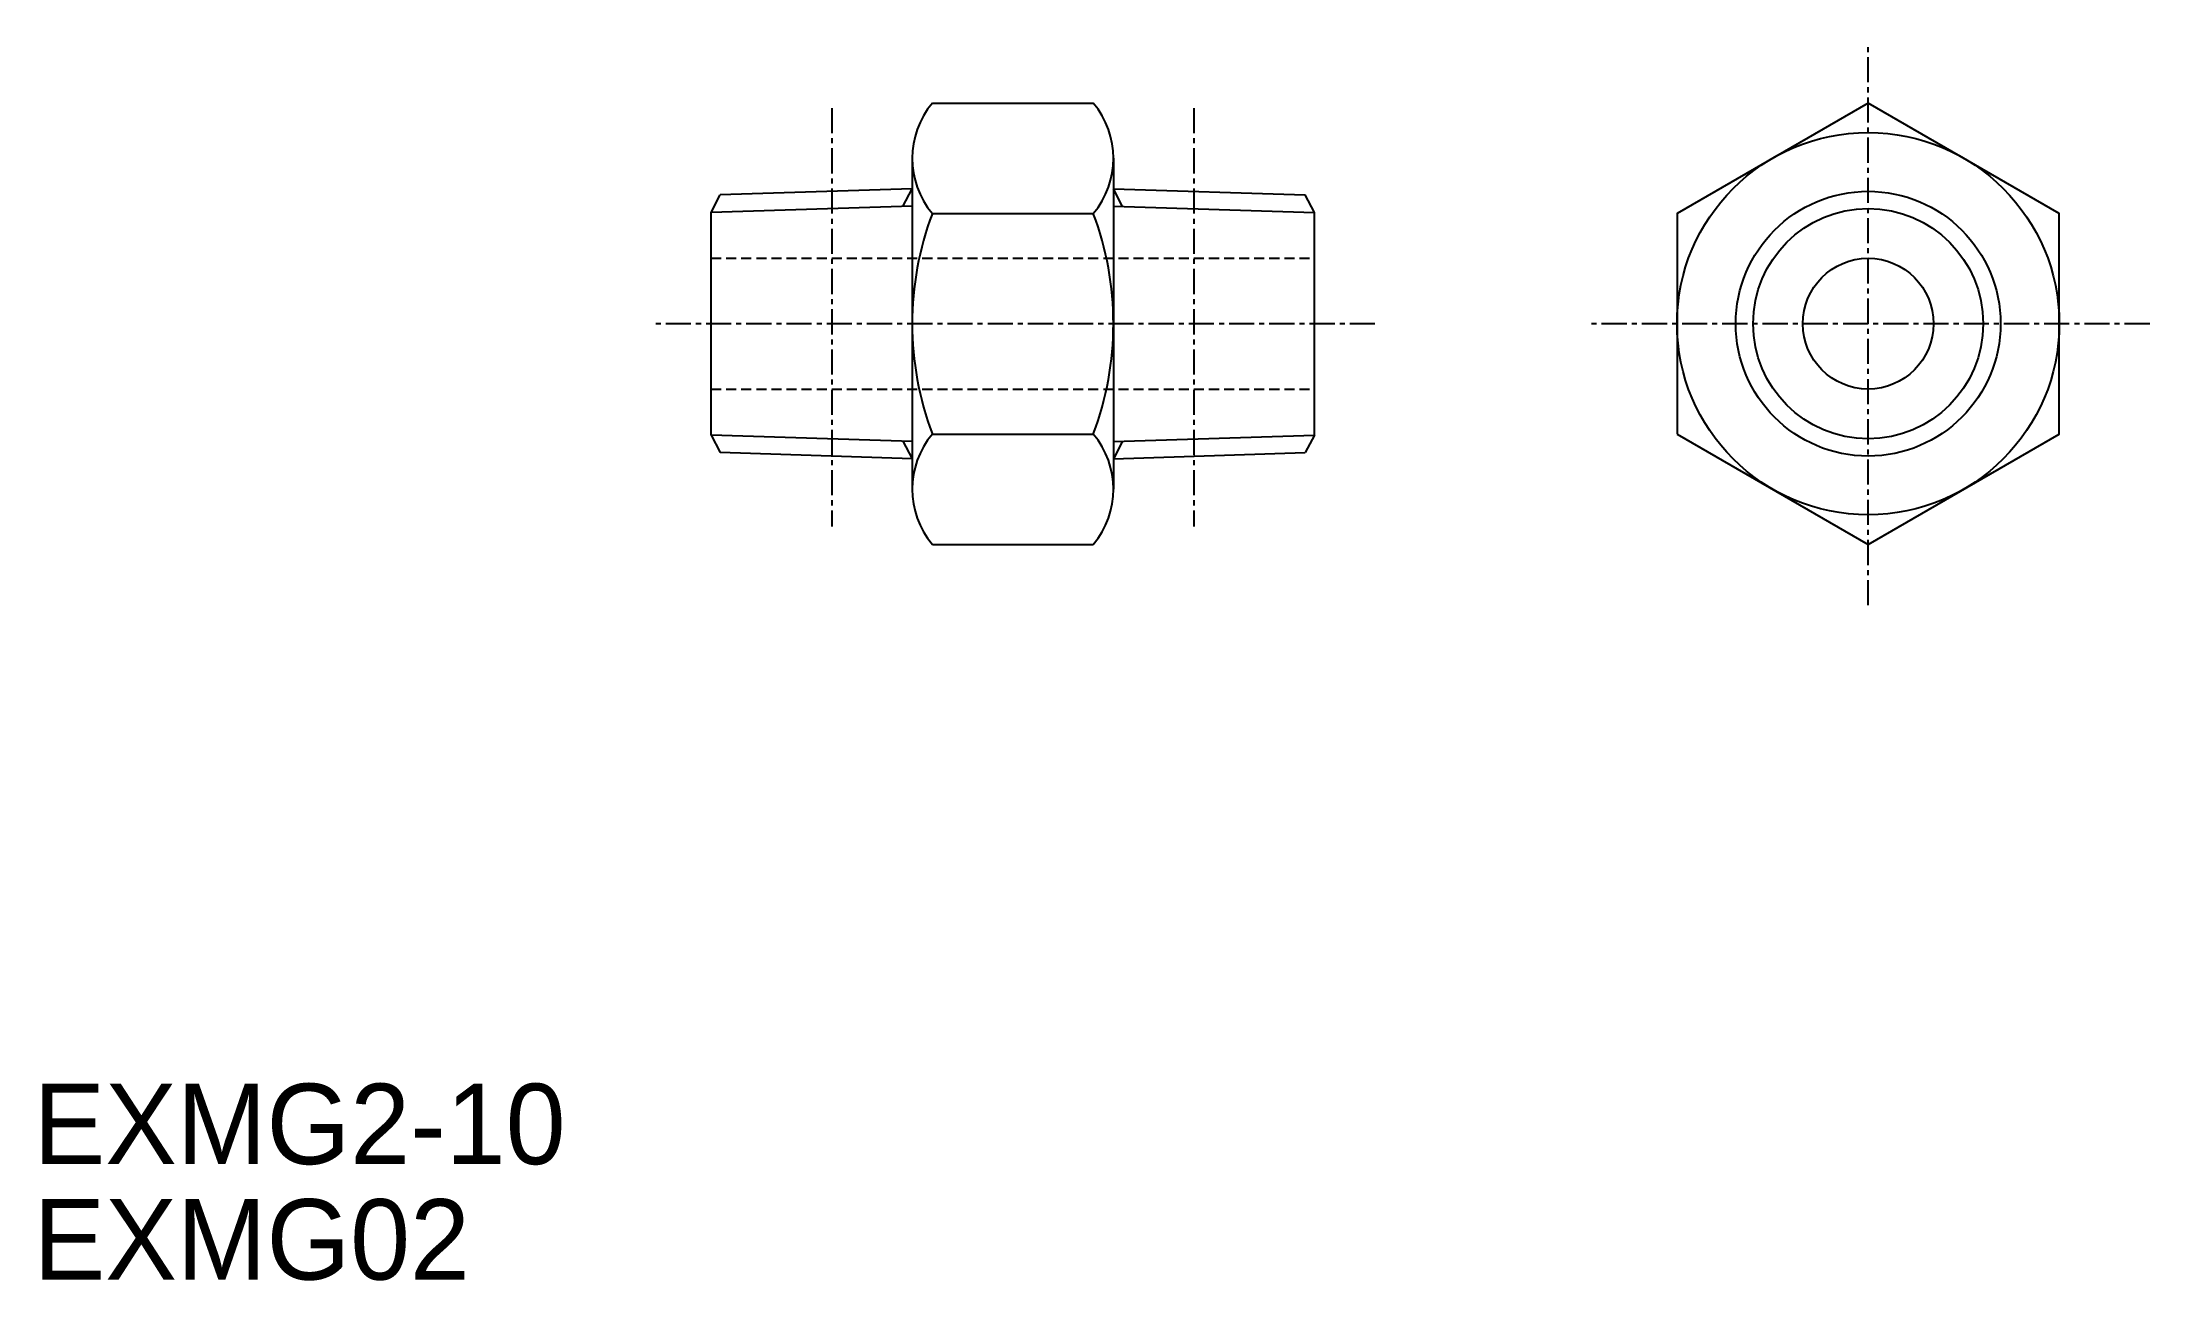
# Model space of a CAD drawing. Extents: x 109 to 214, y 173 to 234.
import ezdxf

# ---------------------------------------------------------------- set-up
doc = ezdxf.new("R2010")
doc.units = 0
doc.linetypes.add('CENTER', pattern=[2, 1.25, -0.25, 0.25, -0.25])
doc.linetypes.add('DASHED', pattern=[0.75, 0.5, -0.25])
doc.layers.get('0').update_dxf_attribs({"linetype": 'CONTINUOUS'})
doc.layers.add('CENTER', color=1, linetype='CENTER')

msp = doc.modelspace()

# ---------------------------------------------------------------- linework, layer by layer
at = {"color": 7, "linetype": 'CONTINUOUS'}
for p, q in [((153.28, 231.25), (161.28, 231.25)), ((152.28, 228.51), (152.28, 212.06)), ((162.28, 228.51), (162.28, 212.06)), ((142.28, 225.82), (142.73, 226.69)), ((152.28, 226.99), (142.73, 226.69)), ((162.28, 226.99), (171.82, 226.69)), ((172.28, 225.82), (171.82, 226.69)), ((142.28, 214.75), (142.28, 225.82)), ((153.28, 225.77), (161.28, 225.77)), ((172.28, 214.75), (172.28, 225.82)), ((153.28, 214.8), (161.28, 214.8)), ((142.28, 214.75), (142.73, 213.88)), ((152.28, 213.58), (142.73, 213.88)), ((162.28, 213.58), (171.82, 213.88)), ((172.28, 214.75), (171.82, 213.88)), ((153.28, 209.32), (161.28, 209.32))]:
    msp.add_line(p, q, dxfattribs=at)
at = {"color": 3, "linetype": 'CONTINUOUS'}
for p, q in [((151.82, 226.12), (152.28, 226.99)), ((162.73, 226.12), (162.28, 226.99)), ((152.28, 226.13), (142.28, 225.82)), ((162.28, 226.13), (172.28, 225.82)), ((152.28, 214.44), (142.28, 214.75)), ((151.82, 214.45), (152.28, 213.58)), ((162.28, 214.44), (172.28, 214.75)), ((162.73, 214.45), (162.28, 213.58))]:
    msp.add_line(p, q, dxfattribs=at)
at = {"color": 3, "linetype": 'DASHED'}
for p, q in [((142.28, 223.54), (172.28, 223.54)), ((142.28, 217.04), (172.28, 217.04))]:
    msp.add_line(p, q, dxfattribs=at)
at = {"color": 7, "linetype": 'CONTINUOUS'}
msp.add_lwpolyline([(190.3, 214.8), (199.8, 209.32), (209.3, 214.8), (209.3, 225.77), (199.8, 231.25), (190.3, 225.77)], close=True, dxfattribs=at)
for radius in [9.5, 6.58, 3.25]:
    msp.add_circle((199.8, 220.29), radius, dxfattribs=at)
at = {"color": 3, "linetype": 'CONTINUOUS'}
msp.add_circle((199.8, 220.29), 5.72, dxfattribs=at)
at = {"color": 7, "linetype": 'CONTINUOUS'}
for centre, radius, start, end in [((156.54, 228.51), 4.26, 139.932, 220.068), ((158.02, 228.51), 4.26, 319.932, 40.068), ((167.82, 220.29), 15.54, 159.3345, 200.6655), ((146.74, 220.29), 15.54, 339.3345, 20.6655), ((156.54, 212.06), 4.26, 139.932, 220.068), ((158.02, 212.06), 4.26, 319.932, 40.068)]:
    msp.add_arc(centre, radius, start, end, dxfattribs=at)
at = {"layer": 'CENTER', "color": 1, "linetype": 'CENTER'}
for p, q in [((199.8, 206.29), (199.8, 234.29)), ((148.29, 231.01), (148.29, 210.2)), ((166.27, 231.01), (166.27, 210.2)), ((175.28, 220.29), (139.28, 220.29)), ((213.8, 220.29), (185.8, 220.29))]:
    msp.add_line(p, q, dxfattribs=at)

# ---------------------------------------------------------------- texts
at = {"color": 7, "linetype": 'CONTINUOUS'}
for s, p in [('EXMG2-10', (108.59, 178.51)), ('EXMG02', (108.59, 172.77))]:
    msp.add_text(s, height=4, dxfattribs=at).set_placement(p)

doc.saveas('drawing.dxf')
